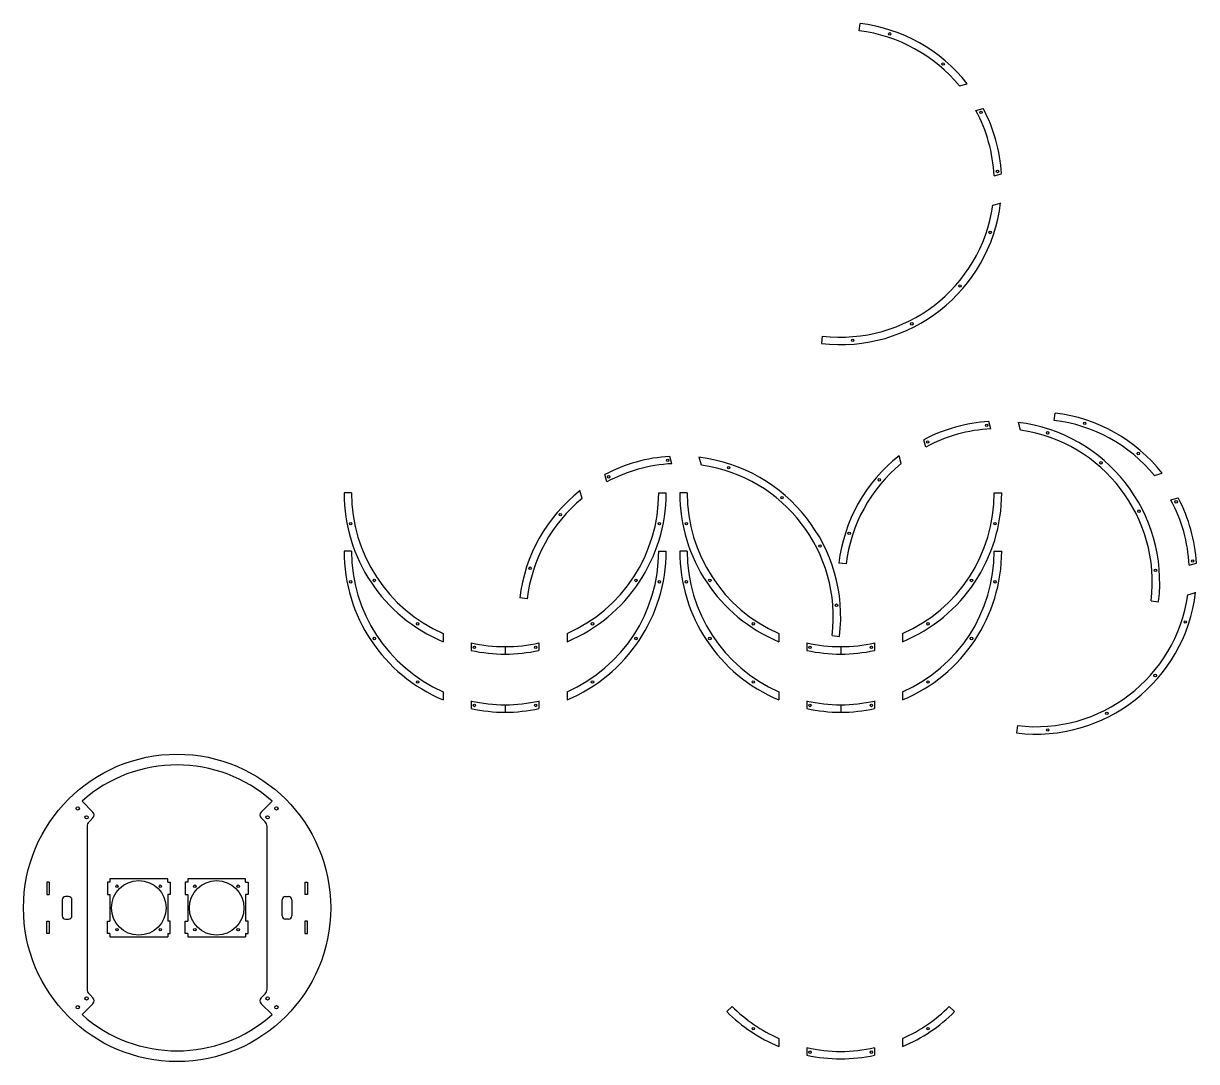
# Model space of a CAD drawing. Header units: millimetres. Extents: x -5261 to 3889, y -3405 to 1689.
# Drawn here: x 1203 to 2624, y 433 to 1689 of the extents above; entities that cross this region are included whole.
import ezdxf

# ---------------------------------------------------------------- set-up
doc = ezdxf.new("R2010")
doc.units = ezdxf.units.MM
doc.layers.add('Capa1', color=7, linetype='Continuous')
doc.layers.add('Predeterminado', color=7, linetype='Continuous')

msp = doc.modelspace()

# ---------------------------------------------------------------- linework, layer by layer
at = {"layer": 'Capa1', "color": 7, "linetype": 'Continuous'}
for p, q in [((2215.3, 1680.2), (2216.4, 1689.1)), ((2336.7, 1613.5), (2346.1, 1616.2)), ((2356.7, 1583.8), (2365.5, 1586.3)), ((2378.7, 1504.8), (2387.6, 1507.3)), ((2377.1, 1469.1), (2386.5, 1471.7)), ((2170.7, 1310.8), (2169.6, 1301.9)), ((2451.5, 1208.7), (2452.6, 1217.6)), ((2374.9, 1198.5), (2372.5, 1207.3)), ((2410.7, 1196.8), (2408.1, 1206.2)), ((2296, 1176.4), (2293.5, 1185.3)), ((1988.6, 1156.3), (1986.2, 1165.1)), ((2266.2, 1156.4), (2263.6, 1165.9)), ((2024.4, 1154.6), (2021.8, 1164)), ((1909.7, 1134.2), (1907.2, 1143.1)), ((2573, 1142.1), (2582.4, 1144.7)), ((1879.9, 1114.2), (1877.3, 1123.7)), ((1600.6, 1120.9), (1591.6, 1120.9)), ((1972.6, 1120.9), (1981.6, 1120.9)), ((2007, 1120.9), (1998, 1120.9)), ((2379, 1120.9), (2388, 1120.9)), ((2592.9, 1112.4), (2601.8, 1114.9)), ((1600.6, 1050.5), (1591.6, 1050.5)), ((1972.6, 1050.5), (1981.6, 1050.5)), ((2007, 1050.5), (1998, 1050.5)), ((2379, 1050.5), (2388, 1050.5)), ((2199.6, 1035), (2190.7, 1036.1)), ((2615, 1033.4), (2623.9, 1035.9)), ((2613.4, 997.6), (2622.8, 1000.3)), ((1813.3, 992.8), (1804.4, 993.9)), ((2568.9, 990.4), (2577.9, 989.3)), ((1711.6, 950.7), (1711.6, 940.9)), ((1745.6, 939.4), (1745.6, 930.2)), ((1827.6, 939.4), (1827.6, 930.2)), ((1861.6, 950.7), (1861.6, 940.9)), ((2118, 950.7), (2118, 940.9)), ((2152, 939.4), (2152, 930.2)), ((2182.6, 948.2), (2191.6, 947.1)), ((2234, 939.4), (2234, 930.2)), ((2268, 950.7), (2268, 940.9)), ((1786.6, 934.9), (1786.6, 925.9)), ((2193, 934.9), (2193, 925.9)), ((1711.6, 880.3), (1711.6, 870.5)), ((1745.6, 869.1), (1745.6, 859.9)), ((1827.6, 869.1), (1827.6, 859.9)), ((1861.6, 880.3), (1861.6, 870.5)), ((2118, 880.3), (2118, 870.5)), ((2152, 869.1), (2152, 859.9)), ((2234, 869.1), (2234, 859.9)), ((2268, 880.3), (2268, 870.5)), ((1786.6, 864.5), (1786.6, 855.5)), ((2193, 864.5), (2193, 855.5)), ((2406.9, 839.4), (2405.9, 830.5)), ((2061.5, 499.4), (2055.1, 493.1)), ((2324.5, 499.4), (2330.9, 493.1)), ((2118, 460.7), (2118, 451)), ((2268, 460.7), (2268, 451)), ((2152, 449.5), (2152, 440.3)), ((2234, 449.5), (2234, 440.3))]:
    msp.add_line(p, q, dxfattribs=at)
for centre in [(2252.3, 1676.5), (2317, 1640.1), (2362.9, 1581.6), (2382.9, 1510), (2374, 1436.2), (2337.5, 1371.4), (2279.1, 1325.6), (2207.5, 1305.6), (2369.8, 1202.7), (2443.6, 1193.7), (2488.5, 1205.1), (2298.2, 1182.6), (2553.3, 1168.6), (1983.5, 1160.4), (2057.3, 1151.5), (2508.3, 1157.3), (1911.9, 1140.4), (2239.7, 1136.8), (2122, 1115.1), (2599.2, 1110.1), (1853.4, 1094.6), (2554.2, 1098.8), (1599.7, 1083.7), (1973.4, 1083.7), (2006.1, 1083.7), (2379.8, 1083.7), (2203.2, 1072), (2167.9, 1056.6), (2619.2, 1038.5), (1816.9, 1029.8), (2574.2, 1027.2), (1599.7, 1013.3), (1628.2, 1015), (1945, 1015), (1973.4, 1013.3), (2006.1, 1013.3), (2034.6, 1015), (2351.4, 1015), (2379.8, 1013.3), (2187.9, 985), (2610.3, 964.8), (1680.7, 962.5), (1892.4, 962.5), (2087.1, 962.5), (2298.8, 962.5), (1628.2, 944.7), (1945, 944.7), (2034.6, 944.7), (2351.4, 944.7), (1749.4, 934), (1823.7, 934), (2155.8, 934), (2230.1, 934), (2573.8, 900), (1680.7, 892.1), (1892.4, 892.1), (2087.1, 892.1), (2298.8, 892.1), (1749.4, 863.7), (1823.7, 863.7), (2155.8, 863.7), (2230.1, 863.7), (2515.3, 854.1), (2443.7, 834.1), (2087.1, 472.6), (2298.8, 472.6), (2155.8, 444.1), (2230.1, 444.1)]:
    msp.add_circle(centre, 1.5, dxfattribs=at)
at = {"layer": 'Predeterminado', "color": 7, "linetype": 'Continuous'}
for p, q in [((1287.5, 734.7), (1274.3, 747.9)), ((1491.2, 734.7), (1504.4, 747.9)), ((1284, 724.1), (1287.5, 727.7)), ((1494.8, 724.1), (1491.2, 727.7)), ((1280.4, 717.3), (1280.4, 520.2)), ((1284, 724.1), (1282.8, 722.9)), ((1494.8, 724.1), (1496, 722.9)), ((1498.3, 520.2), (1498.3, 717.3)), ((1378, 653.7), (1308, 653.7)), ((1308, 653.7), (1308, 650)), ((1378, 650), (1378, 653.7)), ((1472.3, 653.7), (1402.3, 653.7)), ((1402.3, 653.7), (1402.3, 650)), ((1472.3, 650), (1472.3, 653.7)), ((1234.6, 650), (1231.6, 650)), ((1231.6, 650), (1231.6, 635)), ((1234.6, 650), (1234.6, 635)), ((1308, 650), (1305, 650)), ((1305, 650), (1305, 635)), ((1378, 650), (1381, 650)), ((1381, 650), (1381, 635)), ((1402.3, 650), (1399.3, 650)), ((1399.3, 650), (1399.3, 635)), ((1472.3, 650), (1475.3, 650)), ((1475.3, 650), (1475.3, 635)), ((1544.2, 650), (1547.2, 650)), ((1544.2, 650), (1544.2, 635)), ((1547.2, 650), (1547.2, 635)), ((1231.6, 635), (1234.6, 635)), ((1250.3, 628.4), (1250.3, 609.1)), ((1258.1, 632.4), (1254.3, 632.4)), ((1262.1, 609.1), (1262.1, 628.4)), ((1305, 635), (1308, 635)), ((1308, 635), (1308, 602.5)), ((1381, 635), (1378, 635)), ((1378, 635), (1378, 602.5)), ((1399.3, 635), (1402.3, 635)), ((1402.3, 635), (1402.3, 602.5)), ((1475.3, 635), (1472.3, 635)), ((1472.3, 635), (1472.3, 602.5)), ((1516.6, 609.1), (1516.6, 628.4)), ((1520.6, 632.4), (1524.4, 632.4)), ((1528.4, 628.4), (1528.4, 609.1)), ((1547.2, 635), (1544.2, 635)), ((1231.6, 587.5), (1231.6, 602.5)), ((1231.6, 602.5), (1234.6, 602.5)), ((1234.6, 602.5), (1234.6, 587.5)), ((1254.3, 605.1), (1258.1, 605.1)), ((1305, 587.5), (1305, 602.5)), ((1305, 602.5), (1308, 602.5)), ((1381, 602.5), (1378, 602.5)), ((1381, 587.5), (1381, 602.5)), ((1399.3, 587.5), (1399.3, 602.5)), ((1399.3, 602.5), (1402.3, 602.5)), ((1475.3, 602.5), (1472.3, 602.5)), ((1475.3, 587.5), (1475.3, 602.5)), ((1524.4, 605.1), (1520.6, 605.1)), ((1547.2, 602.5), (1544.2, 602.5)), ((1544.2, 602.5), (1544.2, 587.5)), ((1547.2, 587.5), (1547.2, 602.5)), ((1234.6, 587.5), (1231.6, 587.5)), ((1308, 587.5), (1305, 587.5)), ((1308, 587.5), (1308, 583.7)), ((1308, 583.7), (1378, 583.7)), ((1378, 587.5), (1381, 587.5)), ((1378, 587.5), (1378, 583.7)), ((1402.3, 587.5), (1399.3, 587.5)), ((1402.3, 587.5), (1402.3, 583.7)), ((1402.3, 583.7), (1472.3, 583.7)), ((1472.3, 587.5), (1475.3, 587.5)), ((1472.3, 587.5), (1472.3, 583.7)), ((1544.2, 587.5), (1547.2, 587.5)), ((1284, 513.4), (1282.8, 514.5)), ((1284, 513.4), (1287.5, 509.8)), ((1494.8, 513.4), (1491.2, 509.8)), ((1494.8, 513.4), (1496, 514.5)), ((1287.5, 502.7), (1274.3, 489.6)), ((1491.2, 502.7), (1504.4, 489.6))]:
    msp.add_line(p, q, dxfattribs=at)
for centre, radius in [((1389.4, 618.7), 186), ((1269.2, 739), 2), ((1509.6, 739), 2), ((1279.8, 728.3), 2), ((1499, 728.3), 2), ((1343, 618.7), 33), ((1316.6, 644.9), 1.5), ((1369.1, 644.9), 1.5), ((1437.3, 618.7), 33), ((1410.9, 644.9), 1.5), ((1463.4, 644.9), 1.5), ((1316.6, 592.4), 1.5), ((1369.1, 592.4), 1.5), ((1410.9, 592.4), 1.5), ((1463.4, 592.4), 1.5), ((1269.2, 498.5), 2), ((1279.8, 509.1), 2), ((1499, 509.1), 2), ((1509.6, 498.5), 2)]:
    msp.add_circle(centre, radius, dxfattribs=at)
for centre, radius, start, end in [((2193, 1495.5), 186, 39.3946, 83.1146), ((2193, 1495.5), 195, 38.2345, 83.1146), ((2193, 1495.5), 186, 2.8803, 28.3489), ((2193, 1495.5), 195, 3.4772, 27.752), ((2193, 1495.5), 195, 263.1146, 353.1146), ((2193, 1495.5), 186, 263.1146, 351.8346), ((2429.2, 1024), 186, 39.3946, 83.1146), ((2429.2, 1024), 195, 38.2345, 83.1146), ((2384.3, 1012.7), 195, 93.4772, 117.752), ((2384.3, 1012.7), 186, 92.8803, 118.3489), ((2384.3, 1012.7), 195, 353.1146, 83.1146), ((2384.3, 1012.7), 186, 353.1146, 81.8346), ((1998, 970.5), 195, 93.4772, 117.752), ((2384.3, 1012.7), 195, 128.2345, 173.1146), ((1998, 970.5), 186, 92.8803, 118.3489), ((1998, 970.5), 195, 353.1146, 83.1146), ((1998, 970.5), 186, 353.1146, 81.8346), ((2384.3, 1012.7), 186, 129.3946, 173.1146), ((1998, 970.5), 195, 128.2345, 173.1146), ((1786.6, 1120.9), 195, 180, 247.3801), ((1786.6, 1120.9), 186, 180, 246.22), ((1998, 970.5), 186, 129.3946, 173.1146), ((1786.6, 1120.9), 195, 292.6199, 360), ((1786.6, 1120.9), 186, 293.78, 360), ((2193, 1120.9), 195, 180, 247.3801), ((2193, 1120.9), 186, 180, 246.22), ((2193, 1120.9), 195, 292.6199, 360), ((2193, 1120.9), 186, 293.78, 360), ((2429.2, 1024), 186, 2.8803, 28.3489), ((2429.2, 1024), 195, 3.4772, 27.752), ((1786.6, 1050.5), 195, 180, 247.3801), ((1786.6, 1050.5), 186, 180, 246.22), ((1786.6, 1050.5), 195, 292.6199, 360), ((1786.6, 1050.5), 186, 293.78, 360), ((2193, 1050.5), 195, 180, 247.3801), ((2193, 1050.5), 186, 180, 246.22), ((2193, 1050.5), 195, 292.6199, 360), ((2193, 1050.5), 186, 293.78, 360), ((2429.2, 1024), 195, 263.1146, 353.1146), ((2429.2, 1024), 186, 263.1146, 351.8346), ((1786.6, 1120.9), 186, 257.2657, 282.7343), ((2193, 1120.9), 186, 257.2657, 282.7343), ((1786.6, 1120.9), 195, 257.8626, 282.1374), ((2193, 1120.9), 195, 257.8626, 282.1374), ((1786.6, 1050.5), 186, 257.2657, 282.7343), ((2193, 1050.5), 186, 257.2657, 282.7343), ((1786.6, 1050.5), 195, 257.8626, 282.1374), ((2193, 1050.5), 195, 257.8626, 282.1374), ((1389.4, 618.7), 173, 48.3137, 131.6863), ((1284, 731.2), 5, 315, 45), ((1494.8, 731.2), 5, 135, 225), ((1288.4, 717.3), 8, 135, 180), ((1490.3, 717.3), 8, 0, 45), ((1254.3, 628.4), 4, 90, 180), ((1258.1, 628.4), 4, 0, 90), ((1520.6, 628.4), 4, 90, 180), ((1524.4, 628.4), 4, 0, 90), ((1254.3, 609.1), 4, 180, 270), ((1258.1, 609.1), 4, 270, 0), ((1520.6, 609.1), 4, 180, 270), ((1524.4, 609.1), 4, 270, 0), ((1288.4, 520.2), 8, 180, 225), ((1490.3, 520.2), 8, 315, 360), ((1284, 506.3), 5, 315, 45), ((1494.8, 506.3), 5, 135, 225), ((2193, 631), 186, 225, 246.22), ((2193, 631), 186, 293.78, 315), ((1389.4, 618.7), 173, 228.3137, 311.6863), ((2193, 631), 195, 225, 247.3801), ((2193, 631), 195, 292.6199, 315), ((2193, 631), 186, 257.2657, 282.7343), ((2193, 631), 195, 257.8626, 282.1374)]:
    msp.add_arc(centre, radius, start, end, dxfattribs=at)

doc.saveas('drawing.dxf')
